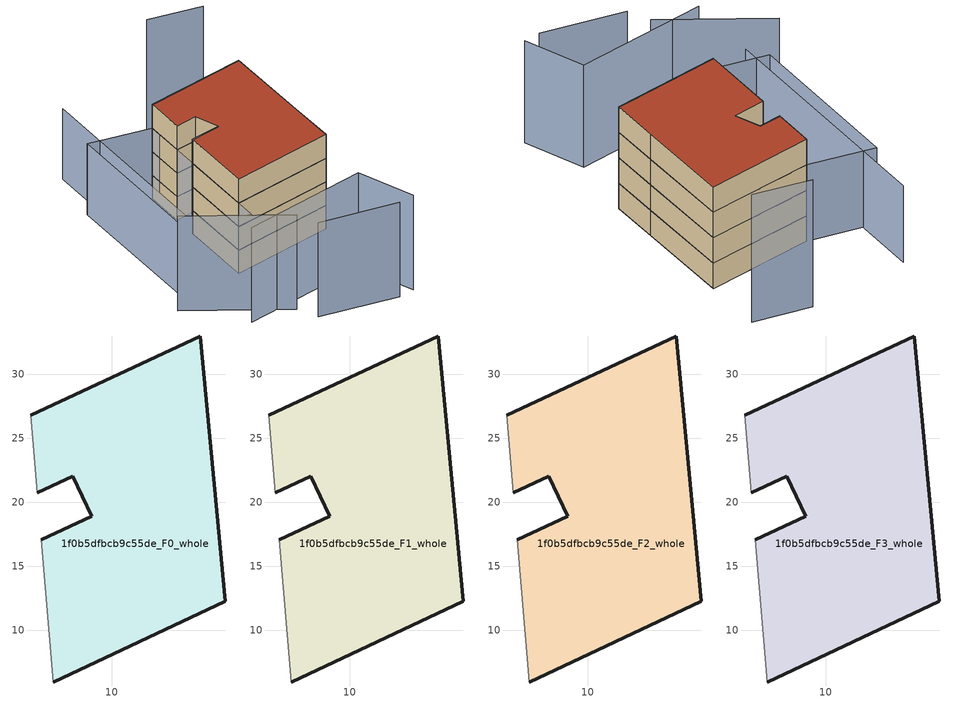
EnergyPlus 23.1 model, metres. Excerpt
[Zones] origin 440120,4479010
1f0b5dfbcb9c55de_F0_whole
 floor ground (EU_floor_Construction): 18.87,12.26 18.2,19.33 16.91,32.98 3.64,26.77 4.15,20.75 6.93,22.04 8.42,18.88 4.46,17.05 5.4,5.94 z0
 wall outside (EU_wall_Construction): 4.46,17.05 8.42,18.88 6.93,22.04 4.15,20.75 / 3.64,26.77 16.91,32.98 18.2,19.33 18.87,12.26 5.4,5.94 z0:3
 wall adiabatic (EU_wall_Construction): 5.4,5.94 4.46,17.05 / 4.15,20.75 3.64,26.77 z0:3
1f0b5dfbcb9c55de_F1_whole
 floor to 1f0b5dfbcb9c55de_F0_whole (EU_floor_Construction): 18.87,12.26 18.2,19.33 16.91,32.98 3.64,26.77 4.15,20.75 6.93,22.04 8.42,18.88 4.46,17.05 5.4,5.94 z3
 wall outside (EU_wall_Construction): 4.46,17.05 8.42,18.88 6.93,22.04 4.15,20.75 / 3.64,26.77 16.91,32.98 18.2,19.33 18.87,12.26 5.4,5.94 z3:6
 wall adiabatic (EU_wall_Construction): 5.4,5.94 4.46,17.05 / 4.15,20.75 3.64,26.77 z3:6
1f0b5dfbcb9c55de_F2_whole
 floor to 1f0b5dfbcb9c55de_F1_whole (EU_floor_Construction): 18.87,12.26 18.2,19.33 16.91,32.98 3.64,26.77 4.15,20.75 6.93,22.04 8.42,18.88 4.46,17.05 5.4,5.94 z6
 wall outside (EU_wall_Construction): 4.46,17.05 8.42,18.88 6.93,22.04 4.15,20.75 / 3.64,26.77 16.91,32.98 18.2,19.33 18.87,12.26 5.4,5.94 z6:9
 wall adiabatic (EU_wall_Construction): 5.4,5.94 4.46,17.05 / 4.15,20.75 3.64,26.77 z6:9
1f0b5dfbcb9c55de_F3_whole
 floor to 1f0b5dfbcb9c55de_F2_whole (EU_floor_Construction): 18.87,12.26 18.2,19.33 16.91,32.98 3.64,26.77 4.15,20.75 6.93,22.04 8.42,18.88 4.46,17.05 5.4,5.94 z9
 wall outside (EU_wall_Construction): 4.46,17.05 8.42,18.88 6.93,22.04 4.15,20.75 / 3.64,26.77 16.91,32.98 18.2,19.33 18.87,12.26 5.4,5.94 z9:12
 wall adiabatic (EU_wall_Construction): 5.4,5.94 4.46,17.05 / 4.15,20.75 3.64,26.77 z9:12
 roof outside (EU_roof_Construction): 16.91,32.98 18.2,19.33 18.87,12.26 5.4,5.94 4.46,17.05 8.42,18.88 6.93,22.04 4.15,20.75 3.64,26.77 z12
shading: 9.51,-7.38 19.97,-6.41 / -4.48,0.25 8.03,-4.64 / 2.15,-5.6 18.51,2.1 / 18.51,2.1 22.06,-5.43 z0:12; -3.79,35.14 -0.82,0.02 / 3.64,26.77 5.67,2.88 / 5.67,2.88 -2.61,2.18 / -2.61,2.18 -4.64,26.06 / -4.64,26.06 3.64,26.77 z0:9; 16.17,41.51 8.94,40.85 z0:15
[Building]
EU S2 Campaign: North Axis=0; Terrain=City; Solar Distribution=FullExterior
[Site:Location]
Madrid: Latitude=40.5; Longitude=-3.5; Time Zone=1; Elevation=609
[SizingPeriod:WeatherFileDays]
AnnualSizingPeriod: Begin Month=1; Begin Day of Month=1; End Month=12; End Day of Month=31; Day of Week for Start Day=Monday; Use Weather File Daylight Saving Period=No; Use Weather File Rain and Snow Indicators=No
[MATERIAL]
EU_InternalMass_Material: Roughness=MediumRough; Thickness=0.1; Conductivity=1; Density=1800; Specific Heat=900; Thermal Absorptance=0.9; Solar Absorptance=0.7; Visible Absorptance=0.7
[MATERIAL:NOMASS] Roughness=MediumRough; Thermal Absorptance=0.9; Solar Absorptance=0.7; Visible Absorptance=0.7
Name | Thermal Resistance
EU_wall_NoMass | 1.60022
EU_roof_NoMass | 1.57597
EU_floor_NoMass | 0.470652
[CONSTRUCTION]
EU_wall_Construction: EU_wall_NoMass
EU_roof_Construction: EU_roof_NoMass
EU_floor_Construction: EU_floor_NoMass
EU_InternalMass_Construction: EU_InternalMass_Material
[ZONE] Type=1; Multiplier=1; Ceiling Height=autocalculate; Volume=829.078; Floor Area=autocalculate; Part of Total Floor Area=Yes
1f0b5dfbcb9c55de_F0_whole; 1f0b5dfbcb9c55de_F1_whole; 1f0b5dfbcb9c55de_F2_whole; 1f0b5dfbcb9c55de_F3_whole
[INTERNALMASS] Construction=EU_InternalMass_Construction; Surface Area=276.358
Name | Zone or ZoneList
1f0b5dfbcb9c55de_F0_whole_EU_InternalMass | 1f0b5dfbcb9c55de_F0_whole
1f0b5dfbcb9c55de_F1_whole_EU_InternalMass | 1f0b5dfbcb9c55de_F1_whole
1f0b5dfbcb9c55de_F2_whole_EU_InternalMass | 1f0b5dfbcb9c55de_F2_whole
1f0b5dfbcb9c55de_F3_whole_EU_InternalMass | 1f0b5dfbcb9c55de_F3_whole
[OTHEREQUIPMENT] Fuel Type=Electricity; Design Level Calculation Method=Watts/Area; Power per Zone Floor Area=1; Fraction Latent=0; Fraction Radiant=0; Fraction Lost=0; Carbon Dioxide Generation Rate=0; EndUse Subcategory=EU_Step8_InternalGains
Name | Zone or ZoneList or Space or SpaceList | Schedule
EU_Step8_InternalGain_1f0b5dfbcb9c55de_F0_whole_f000 | 1f0b5dfbcb9c55de_F0_whole | EU_Step8_GainSchedule_1f0b5dfbcb9c55de_F0_whole_f000
EU_Step8_InternalGain_1f0b5dfbcb9c55de_F1_whole_f000 | 1f0b5dfbcb9c55de_F1_whole | EU_Step8_GainSchedule_1f0b5dfbcb9c55de_F1_whole_f000
EU_Step8_InternalGain_1f0b5dfbcb9c55de_F2_whole_f000 | 1f0b5dfbcb9c55de_F2_whole | EU_Step8_GainSchedule_1f0b5dfbcb9c55de_F2_whole_f000
EU_Step8_InternalGain_1f0b5dfbcb9c55de_F3_whole_f000 | 1f0b5dfbcb9c55de_F3_whole | EU_Step8_GainSchedule_1f0b5dfbcb9c55de_F3_whole_f000
[ZONEVENTILATION:DESIGNFLOWRATE] Schedule=EU_AlwaysOn; Design Flow Rate Calculation Method=AirChanges/Hour; Air Changes per Hour=0.480704; Ventilation Type=Natural; Fan Pressure Rise=0; Fan Total Efficiency=1; Constant Term Coefficient=1; Temperature Term Coefficient=0; Velocity Term Coefficient=0; Velocity Squared Term Coefficient=0; Minimum Indoor Temperature=-100; Maximum Indoor Temperature=100; Delta Temperature=-100; Minimum Outdoor Temperature=-100; Maximum Outdoor Temperature=100; Maximum Wind Speed=40
Name | Zone or ZoneList or Space or SpaceList
EU_ConstantAir_1f0b5dfbcb9c55de_F0_whole | 1f0b5dfbcb9c55de_F0_whole
EU_ConstantAir_1f0b5dfbcb9c55de_F1_whole | 1f0b5dfbcb9c55de_F1_whole
EU_ConstantAir_1f0b5dfbcb9c55de_F2_whole | 1f0b5dfbcb9c55de_F2_whole
EU_ConstantAir_1f0b5dfbcb9c55de_F3_whole | 1f0b5dfbcb9c55de_F3_whole
[HVACTEMPLATE:THERMOSTAT] Constant Heating Setpoint=20; Constant Cooling Setpoint=50
EU_HeatOnly_1f0b5dfbcb9c55de_F0_whole; EU_HeatOnly_1f0b5dfbcb9c55de_F1_whole; EU_HeatOnly_1f0b5dfbcb9c55de_F2_whole; EU_HeatOnly_1f0b5dfbcb9c55de_F3_whole
[HVACTEMPLATE:ZONE:IDEALLOADSAIRSYSTEM] System Availability Schedule=EU_AlwaysOn; Maximum Heating Supply Air Temperature=50; Minimum Cooling Supply Air Temperature=13; Maximum Heating Supply Air Humidity Ratio=0.0156; Minimum Cooling Supply Air Humidity Ratio=0.0077; Heating Limit=NoLimit; Cooling Limit=NoLimit; Heating Availability Schedule=EU_AlwaysOn; Cooling Availability Schedule=EU_CoolingOff; Dehumidification Control Type=ConstantSensibleHeatRatio; Cooling Sensible Heat Ratio=0.7; Dehumidification Setpoint=60; Humidification Control Type=None; Humidification Setpoint=30; Outdoor Air Method=None; Outdoor Air Flow Rate per Person=0.00944; Outdoor Air Flow Rate per Zone Floor Area=0; Outdoor Air Flow Rate per Zone=0; Demand Controlled Ventilation Type=None; Outdoor Air Economizer Type=NoEconomizer; Heat Recovery Type=None; Sensible Heat Recovery Effectiveness=0.7; Latent Heat Recovery Effectiveness=0.65
Name | Template Thermostat
1f0b5dfbcb9c55de_F0_whole | EU_HeatOnly_1f0b5dfbcb9c55de_F0_whole
1f0b5dfbcb9c55de_F1_whole | EU_HeatOnly_1f0b5dfbcb9c55de_F1_whole
1f0b5dfbcb9c55de_F2_whole | EU_HeatOnly_1f0b5dfbcb9c55de_F2_whole
1f0b5dfbcb9c55de_F3_whole | EU_HeatOnly_1f0b5dfbcb9c55de_F3_whole
[SIZING:ZONE] Zone Cooling Design Supply Air Temperature Input Method=SupplyAirTemperature; Zone Cooling Design Supply Air Temperature=13; Zone Heating Design Supply Air Temperature Input Method=SupplyAirTemperature; Zone Heating Design Supply Air Temperature=50; Zone Cooling Design Supply Air Humidity Ratio=0.008; Zone Heating Design Supply Air Humidity Ratio=0.008; Cooling Design Air Flow Method=DesignDay; Cooling Design Air Flow Rate=0; Cooling Minimum Air Flow per Zone Floor Area=0.000762; Cooling Minimum Air Flow=0; Cooling Minimum Air Flow Fraction=0.2; Heating Design Air Flow Method=DesignDay; Heating Design Air Flow Rate=0; Heating Maximum Air Flow per Zone Floor Area=0.002032; Heating Maximum Air Flow=0.141576; Heating Maximum Air Flow Fraction=0.3; Account for Dedicated Outdoor Air System=No; Dedicated Outdoor Air System Control Strategy=NeutralSupplyAir; Dedicated Outdoor Air Low Setpoint Temperature for Design=autosize; Dedicated Outdoor Air High Setpoint Temperature for Design=autosize; Zone Load Sizing Method=Sensible Load Only No Latent Load; Zone Latent Cooling Design Supply Air Humidity Ratio Input Method=HumidityRatioDifference; Zone Cooling Design Supply Air Humidity Ratio Difference=0.005; Zone Latent Heating Design Supply Air Humidity Ratio Input Method=HumidityRatioDifference; Zone Humidification Design Supply Air Humidity Ratio Difference=0.005
1f0b5dfbcb9c55de_F0_whole; 1f0b5dfbcb9c55de_F1_whole; 1f0b5dfbcb9c55de_F2_whole; 1f0b5dfbcb9c55de_F3_whole
[SCHEDULE:CONSTANT]
Name | Hourly Value
EU_AlwaysOn | 1
EU_CoolingOff | 0
[SCHEDULE:FILE] Column Number=1; Rows to Skip at Top=0; Number of Hours of Data=8760; Column Separator=Comma; Interpolate to Timestep=No; Minutes per Item=60; Adjust Schedule for Daylight Savings=Yes
Name | File
EU_Step8_GainSchedule_1f0b5dfbcb9c55de_F0_whole_f000 | ../../schedules/1f0b5dfbcb9c55de/1f0b5dfbcb9c55de_F0_whole_f000_gain.csv
EU_Step8_GainSchedule_1f0b5dfbcb9c55de_F1_whole_f000 | ../../schedules/1f0b5dfbcb9c55de/1f0b5dfbcb9c55de_F1_whole_f000_gain.csv
EU_Step8_GainSchedule_1f0b5dfbcb9c55de_F2_whole_f000 | ../../schedules/1f0b5dfbcb9c55de/1f0b5dfbcb9c55de_F2_whole_f000_gain.csv
EU_Step8_GainSchedule_1f0b5dfbcb9c55de_F3_whole_f000 | ../../schedules/1f0b5dfbcb9c55de/1f0b5dfbcb9c55de_F3_whole_f000_gain.csv
